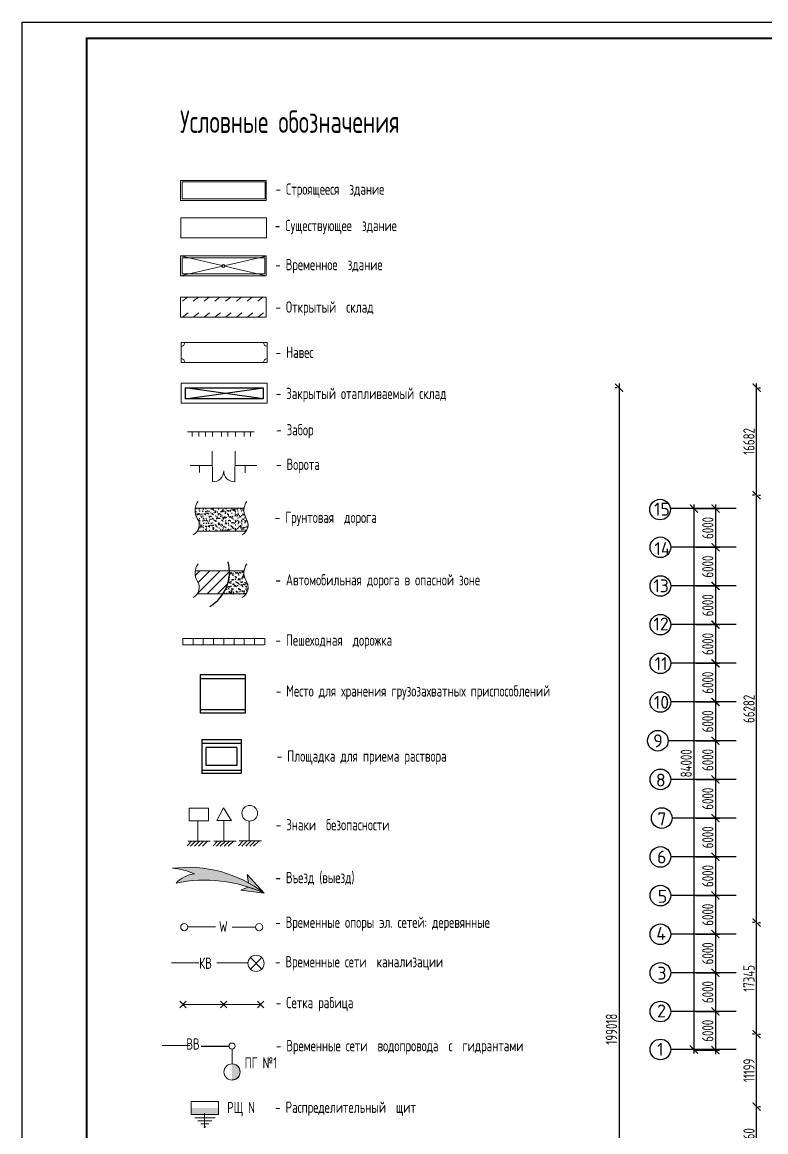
# Paper-space layout 'СГП' of a CAD drawing. Header units: millimetres. Extents: x 1 to 2190, y 0 to 1001.
# Drawn here: x 0.9 to 231.6, y 249.8 to 594.1 of the extents above; entities that cross this region are included whole.
import ezdxf

# ---------------------------------------------------------------- set-up
doc = ezdxf.new("R2010")
doc.units = ezdxf.units.MM
doc.header["$LTSCALE"] = 0.5
for name, color, linetype, lineweight in [('ЛИНИИ_01', 7, 'Continuous', 9), ('ТОЛСТЫЕ', 1, 'Continuous', 50), ('ТОНКИЕе', 7, 'Continuous', 25), ('чертеж', 250, 'Continuous', 5)]:
    doc.layers.add(name, color=color, linetype=linetype, lineweight=lineweight)
for name, color, linetype in [('ЛИНИИ_045', 254, 'Continuous'), ('размеры', 7, 'Continuous'), ('РАЗМЕТКА', 7, 'Continuous'), ('текст', 7, 'Continuous'), ('тонкие', 7, 'Continuous')]:
    doc.layers.add(name, color=color, linetype=linetype)
doc.styles.add('Наклонный', font='isocpeur.ttf', dxfattribs={"width": 0.7, "height": 3.5})
doc.styles.add('Наклонный 5', font='isocpeur.ttf', dxfattribs={"height": 7})
doc.dimstyles.new('СТРОИТЕЛЬНЫЙ', dxfattribs={"dimtxt": 3.5, "dimasz": 2.5, "dimexe": 1.25, "dimexo": 0.625, "dimtad": 1, "dimdec": 0, "dimlfac": 500, "dimdsep": 46, "dimtxsty": 'Наклонный', "dimblk1": 'ARCHTICK', "dimblk2": 'ARCHTICK', "dimsah": 1, "dimcen": 0, "dimdle": 1.25, "dimadec": 0, "dimazin": 0, "dimtfac": 0.75, "dimtdec": 0, "dimtmove": 0, "dimatfit": 3, "dimldrblk": 'ARCHTICK', "dimfxl": 1, "dimtolj": 1, "dimtzin": 0, "dimarcsym": 0})

# ---------------------------------------------------------------- blocks, each defined once
blk = doc.blocks.new('_ArchTick')
at = {"color": 0, "linetype": 'ByBlock', "const_width": 0.15}
blk.add_lwpolyline([(-0.5, -0.5), (0.5, 0.5)], dxfattribs=at)
blk = doc.blocks.new('*D876')
at = {"layer": 'Defpoints', "color": 0, "transparency": 16777216}
for p in [(228.73, 257.67), (228.73, 257.67), (228.73, 236.15)]:
    blk.add_point(p, dxfattribs=at)
at = {"layer": 'размеры', "color": 0, "lineweight": -2, "transparency": 16777216}
for p, q in [((228.73, 234.9), (228.73, 258.92)), ((229.36, 257.67), (229.98, 257.67)), ((229.36, 236.15), (229.98, 236.15))]:
    blk.add_line(p, q, dxfattribs=at)
at = {"layer": 'размеры', "color": 0, "lineweight": -2, "transparency": 16777216, "xscale": 2.5, "yscale": 2.5, "zscale": 2.5}
for p, rotation in [((228.73, 257.67), 90), ((228.73, 236.15), 270)]:
    blk.add_blockref('_ArchTick', p, dxfattribs=dict(at, rotation=rotation))
at = {"layer": 'размеры', "color": 0, "transparency": 16777216, "insert": (226.36, 246.91), "char_height": 3.5, "attachment_point": 5, "rotation": 90, "style": 'Наклонный'}
blk.add_mtext('\\A1;10760', dxfattribs=at)
blk = doc.blocks.new('*D877')
at = {"layer": 'Defpoints', "color": 0, "transparency": 16777216}
for p in [(228.73, 280.07), (228.73, 280.07), (228.73, 257.67)]:
    blk.add_point(p, dxfattribs=at)
at = {"layer": 'размеры', "color": 0, "lineweight": -2, "transparency": 16777216}
for p, q in [((228.11, 280.07), (227.48, 280.07)), ((228.73, 256.42), (228.73, 281.32)), ((229.36, 257.67), (229.98, 257.67))]:
    blk.add_line(p, q, dxfattribs=at)
at = {"layer": 'размеры', "color": 0, "lineweight": -2, "transparency": 16777216, "xscale": 2.5, "yscale": 2.5, "zscale": 2.5}
for p, rotation in [((228.73, 280.07), 90), ((228.73, 257.67), 270)]:
    blk.add_blockref('_ArchTick', p, dxfattribs=dict(at, rotation=rotation))
at = {"layer": 'размеры', "color": 0, "transparency": 16777216, "insert": (226.36, 268.87), "char_height": 3.5, "attachment_point": 5, "rotation": 90, "style": 'Наклонный'}
blk.add_mtext('\\A1;11199', dxfattribs=at)
blk = doc.blocks.new('*D878')
at = {"layer": 'Defpoints', "color": 0, "transparency": 16777216}
for p in [(228.73, 314.76), (228.73, 314.76), (228.73, 280.07)]:
    blk.add_point(p, dxfattribs=at)
at = {"layer": 'размеры', "color": 0, "lineweight": -2, "transparency": 16777216}
for p, q in [((228.11, 314.76), (227.48, 314.76)), ((228.73, 278.82), (228.73, 316.01)), ((229.36, 280.07), (229.98, 280.07))]:
    blk.add_line(p, q, dxfattribs=at)
at = {"layer": 'размеры', "color": 0, "lineweight": -2, "transparency": 16777216, "xscale": 2.5, "yscale": 2.5, "zscale": 2.5}
for p, rotation in [((228.73, 314.76), 90), ((228.73, 280.07), 270)]:
    blk.add_blockref('_ArchTick', p, dxfattribs=dict(at, rotation=rotation))
at = {"layer": 'размеры', "color": 0, "transparency": 16777216, "insert": (226.36, 297.42), "char_height": 3.5, "attachment_point": 5, "rotation": 90, "style": 'Наклонный'}
blk.add_mtext('\\A1;17345', dxfattribs=at)
blk = doc.blocks.new('*D879')
at = {"layer": 'Defpoints', "color": 0, "transparency": 16777216}
for p in [(228.73, 447.33), (228.73, 447.33), (228.73, 314.76)]:
    blk.add_point(p, dxfattribs=at)
at = {"layer": 'размеры', "color": 0, "lineweight": -2, "transparency": 16777216}
for p, q in [((228.73, 313.51), (228.73, 448.58)), ((228.11, 447.33), (227.48, 447.33)), ((229.36, 314.76), (229.98, 314.76))]:
    blk.add_line(p, q, dxfattribs=at)
at = {"layer": 'размеры', "color": 0, "lineweight": -2, "transparency": 16777216, "xscale": 2.5, "yscale": 2.5, "zscale": 2.5}
for p, rotation in [((228.73, 447.33), 90), ((228.73, 314.76), 270)]:
    blk.add_blockref('_ArchTick', p, dxfattribs=dict(at, rotation=rotation))
at = {"layer": 'размеры', "color": 0, "transparency": 16777216, "insert": (226.36, 381.04), "char_height": 3.5, "attachment_point": 5, "rotation": 90, "style": 'Наклонный'}
blk.add_mtext('\\A1;66282', dxfattribs=at)
blk = doc.blocks.new('*D880')
at = {"layer": 'Defpoints', "color": 0, "transparency": 16777216}
for p in [(228.73, 480.69), (228.73, 480.69), (228.73, 447.33)]:
    blk.add_point(p, dxfattribs=at)
at = {"layer": 'размеры', "color": 0, "lineweight": -2, "transparency": 16777216}
for p, q in [((228.73, 446.08), (228.73, 481.94)), ((229.36, 480.69), (229.98, 480.69)), ((229.36, 447.33), (229.98, 447.33))]:
    blk.add_line(p, q, dxfattribs=at)
at = {"layer": 'размеры', "color": 0, "lineweight": -2, "transparency": 16777216, "xscale": 2.5, "yscale": 2.5, "zscale": 2.5}
for p, rotation in [((228.73, 480.69), 90), ((228.73, 447.33), 270)]:
    blk.add_blockref('_ArchTick', p, dxfattribs=dict(at, rotation=rotation))
at = {"layer": 'размеры', "color": 0, "transparency": 16777216, "insert": (226.36, 464.01), "char_height": 3.5, "attachment_point": 5, "rotation": 90, "style": 'Наклонный'}
blk.add_mtext('\\A1;16682', dxfattribs=at)
blk = doc.blocks.new('*D919')
at = {"layer": 'Defpoints', "color": 0, "transparency": 16777216}
for p in [(186.08, 480.69), (186.08, 82.65), (186.08, 82.65)]:
    blk.add_point(p, dxfattribs=at)
at = {"layer": 'размеры', "color": 0, "lineweight": -2, "transparency": 16777216}
for p, q in [((185.45, 480.69), (184.83, 480.69)), ((186.08, 481.94), (186.08, 81.4)), ((185.45, 82.65), (184.83, 82.65))]:
    blk.add_line(p, q, dxfattribs=at)
at = {"layer": 'размеры', "color": 0, "lineweight": -2, "transparency": 16777216, "xscale": 2.5, "yscale": 2.5, "zscale": 2.5}
for p, rotation in [((186.08, 480.69), 90), ((186.08, 82.65), 270)]:
    blk.add_blockref('_ArchTick', p, dxfattribs=dict(at, rotation=rotation))
at = {"layer": 'размеры', "color": 0, "transparency": 16777216, "insert": (183.7, 281.67), "char_height": 3.5, "attachment_point": 5, "rotation": 90, "style": 'Наклонный'}
blk.add_mtext('\\A1;199018', dxfattribs=at)
blk = doc.blocks.new('*D1005')
at = {"layer": 'Defpoints', "color": 0, "transparency": 16777216}
for p in [(209.25, 443.17), (209.25, 431.17), (215.97, 431.17)]:
    blk.add_point(p, dxfattribs=at)
at = {"layer": 'ТОНКИЕе', "color": 0, "lineweight": -2, "transparency": 16777216}
for p, q in [((215.97, 444.42), (215.97, 429.92)), ((209.88, 443.17), (217.22, 443.17)), ((209.88, 431.17), (217.22, 431.17))]:
    blk.add_line(p, q, dxfattribs=at)
at = {"layer": 'ТОНКИЕе', "color": 0, "lineweight": -2, "transparency": 16777216, "xscale": 2.5, "yscale": 2.5, "zscale": 2.5}
for p, rotation in [((215.97, 443.17), 90), ((215.97, 431.17), 270)]:
    blk.add_blockref('_ArchTick', p, dxfattribs=dict(at, rotation=rotation))
at = {"layer": 'ТОНКИЕе', "color": 0, "transparency": 16777216, "insert": (213.6, 437.17), "char_height": 3.5, "attachment_point": 5, "rotation": 90, "style": 'Наклонный'}
blk.add_mtext('\\A1;6000', dxfattribs=at)
blk = doc.blocks.new('*D1019')
at = {"layer": 'Defpoints', "color": 0, "transparency": 16777216}
for p in [(215.97, 443.17), (209.25, 275.36), (216.81, 275.36)]:
    blk.add_point(p, dxfattribs=at)
at = {"layer": 'ТОНКИЕе', "color": 0, "lineweight": -2, "transparency": 16777216}
for p, q in [((209.25, 444.42), (209.25, 274.11)), ((215.35, 443.17), (208, 443.17)), ((216.18, 275.36), (208, 275.36))]:
    blk.add_line(p, q, dxfattribs=at)
at = {"layer": 'ТОНКИЕе', "color": 0, "lineweight": -2, "transparency": 16777216, "xscale": 2.5, "yscale": 2.5, "zscale": 2.5}
for p, rotation in [((209.25, 443.17), 90), ((209.25, 275.36), 270)]:
    blk.add_blockref('_ArchTick', p, dxfattribs=dict(at, rotation=rotation))
at = {"layer": 'ТОНКИЕе', "color": 0, "transparency": 16777216, "insert": (206.88, 364.14), "char_height": 3.5, "attachment_point": 5, "rotation": 90, "style": 'Наклонный'}
blk.add_mtext('\\A1;84000', dxfattribs=at)
blk = doc.blocks.new('*D1024')
at = {"layer": 'Defpoints', "color": 0, "transparency": 16777216}
for p in [(209.25, 431.17), (209.25, 419.17), (215.97, 419.17)]:
    blk.add_point(p, dxfattribs=at)
at = {"layer": 'ТОНКИЕе', "color": 0, "lineweight": -2, "transparency": 16777216}
for p, q in [((209.88, 431.17), (217.22, 431.17)), ((215.97, 432.42), (215.97, 417.92)), ((209.88, 419.17), (217.22, 419.17))]:
    blk.add_line(p, q, dxfattribs=at)
at = {"layer": 'ТОНКИЕе', "color": 0, "lineweight": -2, "transparency": 16777216, "xscale": 2.5, "yscale": 2.5, "zscale": 2.5}
for p, rotation in [((215.97, 431.17), 90), ((215.97, 419.17), 270)]:
    blk.add_blockref('_ArchTick', p, dxfattribs=dict(at, rotation=rotation))
at = {"layer": 'ТОНКИЕе', "color": 0, "transparency": 16777216, "insert": (213.6, 425.17), "char_height": 3.5, "attachment_point": 5, "rotation": 90, "style": 'Наклонный'}
blk.add_mtext('\\A1;6000', dxfattribs=at)
blk = doc.blocks.new('*D1025')
at = {"layer": 'Defpoints', "color": 0, "transparency": 16777216}
for p in [(209.25, 419.17), (209.25, 407.17), (215.97, 407.17)]:
    blk.add_point(p, dxfattribs=at)
at = {"layer": 'ТОНКИЕе', "color": 0, "lineweight": -2, "transparency": 16777216}
for p, q in [((215.97, 420.42), (215.97, 405.92)), ((209.88, 419.17), (217.22, 419.17)), ((209.88, 407.17), (217.22, 407.17))]:
    blk.add_line(p, q, dxfattribs=at)
at = {"layer": 'ТОНКИЕе', "color": 0, "lineweight": -2, "transparency": 16777216, "xscale": 2.5, "yscale": 2.5, "zscale": 2.5}
for p, rotation in [((215.97, 419.17), 90), ((215.97, 407.17), 270)]:
    blk.add_blockref('_ArchTick', p, dxfattribs=dict(at, rotation=rotation))
at = {"layer": 'ТОНКИЕе', "color": 0, "transparency": 16777216, "insert": (213.6, 413.17), "char_height": 3.5, "attachment_point": 5, "rotation": 90, "style": 'Наклонный'}
blk.add_mtext('\\A1;6000', dxfattribs=at)
blk = doc.blocks.new('*D1026')
at = {"layer": 'Defpoints', "color": 0, "transparency": 16777216}
for p in [(209.25, 407.17), (209.25, 395.17), (215.97, 395.17)]:
    blk.add_point(p, dxfattribs=at)
at = {"layer": 'ТОНКИЕе', "color": 0, "lineweight": -2, "transparency": 16777216}
for p, q in [((209.88, 407.17), (217.22, 407.17)), ((215.97, 408.42), (215.97, 393.92)), ((209.88, 395.17), (217.22, 395.17))]:
    blk.add_line(p, q, dxfattribs=at)
at = {"layer": 'ТОНКИЕе', "color": 0, "lineweight": -2, "transparency": 16777216, "xscale": 2.5, "yscale": 2.5, "zscale": 2.5}
for p, rotation in [((215.97, 407.17), 90), ((215.97, 395.17), 270)]:
    blk.add_blockref('_ArchTick', p, dxfattribs=dict(at, rotation=rotation))
at = {"layer": 'ТОНКИЕе', "color": 0, "transparency": 16777216, "insert": (213.6, 401.17), "char_height": 3.5, "attachment_point": 5, "rotation": 90, "style": 'Наклонный'}
blk.add_mtext('\\A1;6000', dxfattribs=at)
blk = doc.blocks.new('*D1027')
at = {"layer": 'Defpoints', "color": 0, "transparency": 16777216}
for p in [(209.25, 395.17), (209.25, 383.17), (215.97, 383.17)]:
    blk.add_point(p, dxfattribs=at)
at = {"layer": 'ТОНКИЕе', "color": 0, "lineweight": -2, "transparency": 16777216}
for p, q in [((215.97, 396.42), (215.97, 381.92)), ((209.88, 395.17), (217.22, 395.17)), ((209.88, 383.17), (217.22, 383.17))]:
    blk.add_line(p, q, dxfattribs=at)
at = {"layer": 'ТОНКИЕе', "color": 0, "lineweight": -2, "transparency": 16777216, "xscale": 2.5, "yscale": 2.5, "zscale": 2.5}
for p, rotation in [((215.97, 395.17), 90), ((215.97, 383.17), 270)]:
    blk.add_blockref('_ArchTick', p, dxfattribs=dict(at, rotation=rotation))
at = {"layer": 'ТОНКИЕе', "color": 0, "transparency": 16777216, "insert": (213.6, 389.17), "char_height": 3.5, "attachment_point": 5, "rotation": 90, "style": 'Наклонный'}
blk.add_mtext('\\A1;6000', dxfattribs=at)
blk = doc.blocks.new('*D1028')
at = {"layer": 'Defpoints', "color": 0, "transparency": 16777216}
for p in [(209.25, 383.17), (209.25, 371.17), (215.97, 371.17)]:
    blk.add_point(p, dxfattribs=at)
at = {"layer": 'ТОНКИЕе', "color": 0, "lineweight": -2, "transparency": 16777216}
for p, q in [((209.88, 383.17), (217.22, 383.17)), ((215.97, 384.42), (215.97, 369.92)), ((209.88, 371.17), (217.22, 371.17))]:
    blk.add_line(p, q, dxfattribs=at)
at = {"layer": 'ТОНКИЕе', "color": 0, "lineweight": -2, "transparency": 16777216, "xscale": 2.5, "yscale": 2.5, "zscale": 2.5}
for p, rotation in [((215.97, 383.17), 90), ((215.97, 371.17), 270)]:
    blk.add_blockref('_ArchTick', p, dxfattribs=dict(at, rotation=rotation))
at = {"layer": 'ТОНКИЕе', "color": 0, "transparency": 16777216, "insert": (213.6, 377.17), "char_height": 3.5, "attachment_point": 5, "rotation": 90, "style": 'Наклонный'}
blk.add_mtext('\\A1;6000', dxfattribs=at)
blk = doc.blocks.new('*D1029')
at = {"layer": 'Defpoints', "color": 0, "transparency": 16777216}
for p in [(209.25, 371.17), (209.25, 359.17), (215.97, 359.17)]:
    blk.add_point(p, dxfattribs=at)
at = {"layer": 'ТОНКИЕе', "color": 0, "lineweight": -2, "transparency": 16777216}
for p, q in [((215.97, 372.42), (215.97, 357.92)), ((209.88, 371.17), (217.22, 371.17)), ((209.88, 359.17), (217.22, 359.17))]:
    blk.add_line(p, q, dxfattribs=at)
at = {"layer": 'ТОНКИЕе', "color": 0, "lineweight": -2, "transparency": 16777216, "xscale": 2.5, "yscale": 2.5, "zscale": 2.5}
for p, rotation in [((215.97, 371.17), 90), ((215.97, 359.17), 270)]:
    blk.add_blockref('_ArchTick', p, dxfattribs=dict(at, rotation=rotation))
at = {"layer": 'ТОНКИЕе', "color": 0, "transparency": 16777216, "insert": (213.6, 365.17), "char_height": 3.5, "attachment_point": 5, "rotation": 90, "style": 'Наклонный'}
blk.add_mtext('\\A1;6000', dxfattribs=at)
blk = doc.blocks.new('*D1030')
at = {"layer": 'Defpoints', "color": 0, "transparency": 16777216}
for p in [(209.25, 359.17), (209.25, 347.17), (215.97, 347.17)]:
    blk.add_point(p, dxfattribs=at)
at = {"layer": 'ТОНКИЕе', "color": 0, "lineweight": -2, "transparency": 16777216}
for p, q in [((209.88, 359.17), (217.22, 359.17)), ((215.97, 360.42), (215.97, 345.92)), ((209.88, 347.17), (217.22, 347.17))]:
    blk.add_line(p, q, dxfattribs=at)
at = {"layer": 'ТОНКИЕе', "color": 0, "lineweight": -2, "transparency": 16777216, "xscale": 2.5, "yscale": 2.5, "zscale": 2.5}
for p, rotation in [((215.97, 359.17), 90), ((215.97, 347.17), 270)]:
    blk.add_blockref('_ArchTick', p, dxfattribs=dict(at, rotation=rotation))
at = {"layer": 'ТОНКИЕе', "color": 0, "transparency": 16777216, "insert": (213.6, 353.17), "char_height": 3.5, "attachment_point": 5, "rotation": 90, "style": 'Наклонный'}
blk.add_mtext('\\A1;6000', dxfattribs=at)
blk = doc.blocks.new('*D1031')
at = {"layer": 'Defpoints', "color": 0, "transparency": 16777216}
for p in [(209.25, 347.17), (209.25, 335.17), (215.97, 335.17)]:
    blk.add_point(p, dxfattribs=at)
at = {"layer": 'ТОНКИЕе', "color": 0, "lineweight": -2, "transparency": 16777216}
for p, q in [((215.97, 348.42), (215.97, 333.92)), ((209.88, 347.17), (217.22, 347.17)), ((209.88, 335.17), (217.22, 335.17))]:
    blk.add_line(p, q, dxfattribs=at)
at = {"layer": 'ТОНКИЕе', "color": 0, "lineweight": -2, "transparency": 16777216, "xscale": 2.5, "yscale": 2.5, "zscale": 2.5}
for p, rotation in [((215.97, 347.17), 90), ((215.97, 335.17), 270)]:
    blk.add_blockref('_ArchTick', p, dxfattribs=dict(at, rotation=rotation))
at = {"layer": 'ТОНКИЕе', "color": 0, "transparency": 16777216, "insert": (213.6, 341.17), "char_height": 3.5, "attachment_point": 5, "rotation": 90, "style": 'Наклонный'}
blk.add_mtext('\\A1;6000', dxfattribs=at)
blk = doc.blocks.new('*D1032')
at = {"layer": 'Defpoints', "color": 0, "transparency": 16777216}
for p in [(209.25, 335.17), (209.25, 323.17), (215.97, 323.17)]:
    blk.add_point(p, dxfattribs=at)
at = {"layer": 'ТОНКИЕе', "color": 0, "lineweight": -2, "transparency": 16777216}
for p, q in [((209.88, 335.17), (217.22, 335.17)), ((215.97, 336.42), (215.97, 321.92)), ((209.88, 323.17), (217.22, 323.17))]:
    blk.add_line(p, q, dxfattribs=at)
at = {"layer": 'ТОНКИЕе', "color": 0, "lineweight": -2, "transparency": 16777216, "xscale": 2.5, "yscale": 2.5, "zscale": 2.5}
for p, rotation in [((215.97, 335.17), 90), ((215.97, 323.17), 270)]:
    blk.add_blockref('_ArchTick', p, dxfattribs=dict(at, rotation=rotation))
at = {"layer": 'ТОНКИЕе', "color": 0, "transparency": 16777216, "insert": (213.6, 329.17), "char_height": 3.5, "attachment_point": 5, "rotation": 90, "style": 'Наклонный'}
blk.add_mtext('\\A1;6000', dxfattribs=at)
blk = doc.blocks.new('*D1033')
at = {"layer": 'Defpoints', "color": 0, "transparency": 16777216}
for p in [(209.25, 323.17), (209.25, 311.17), (215.97, 311.17)]:
    blk.add_point(p, dxfattribs=at)
at = {"layer": 'ТОНКИЕе', "color": 0, "lineweight": -2, "transparency": 16777216}
for p, q in [((215.97, 324.42), (215.97, 309.92)), ((209.88, 323.17), (217.22, 323.17)), ((209.88, 311.17), (217.22, 311.17))]:
    blk.add_line(p, q, dxfattribs=at)
at = {"layer": 'ТОНКИЕе', "color": 0, "lineweight": -2, "transparency": 16777216, "xscale": 2.5, "yscale": 2.5, "zscale": 2.5}
for p, rotation in [((215.97, 323.17), 90), ((215.97, 311.17), 270)]:
    blk.add_blockref('_ArchTick', p, dxfattribs=dict(at, rotation=rotation))
at = {"layer": 'ТОНКИЕе', "color": 0, "transparency": 16777216, "insert": (213.6, 317.17), "char_height": 3.5, "attachment_point": 5, "rotation": 90, "style": 'Наклонный'}
blk.add_mtext('\\A1;6000', dxfattribs=at)
blk = doc.blocks.new('*D1034')
at = {"layer": 'Defpoints', "color": 0, "transparency": 16777216}
for p in [(209.25, 311.17), (209.25, 299.17), (215.97, 299.17)]:
    blk.add_point(p, dxfattribs=at)
at = {"layer": 'ТОНКИЕе', "color": 0, "lineweight": -2, "transparency": 16777216}
for p, q in [((209.88, 311.17), (217.22, 311.17)), ((215.97, 312.42), (215.97, 297.92)), ((209.88, 299.17), (217.22, 299.17))]:
    blk.add_line(p, q, dxfattribs=at)
at = {"layer": 'ТОНКИЕе', "color": 0, "lineweight": -2, "transparency": 16777216, "xscale": 2.5, "yscale": 2.5, "zscale": 2.5}
for p, rotation in [((215.97, 311.17), 90), ((215.97, 299.17), 270)]:
    blk.add_blockref('_ArchTick', p, dxfattribs=dict(at, rotation=rotation))
at = {"layer": 'ТОНКИЕе', "color": 0, "transparency": 16777216, "insert": (213.6, 305.17), "char_height": 3.5, "attachment_point": 5, "rotation": 90, "style": 'Наклонный'}
blk.add_mtext('\\A1;6000', dxfattribs=at)
blk = doc.blocks.new('*D1035')
at = {"layer": 'Defpoints', "color": 0, "transparency": 16777216}
for p in [(209.25, 299.17), (209.25, 287.17), (215.97, 287.17)]:
    blk.add_point(p, dxfattribs=at)
at = {"layer": 'ТОНКИЕе', "color": 0, "lineweight": -2, "transparency": 16777216}
for p, q in [((215.97, 300.42), (215.97, 285.92)), ((209.88, 299.17), (217.22, 299.17)), ((209.88, 287.17), (217.22, 287.17))]:
    blk.add_line(p, q, dxfattribs=at)
at = {"layer": 'ТОНКИЕе', "color": 0, "lineweight": -2, "transparency": 16777216, "xscale": 2.5, "yscale": 2.5, "zscale": 2.5}
for p, rotation in [((215.97, 299.17), 90), ((215.97, 287.17), 270)]:
    blk.add_blockref('_ArchTick', p, dxfattribs=dict(at, rotation=rotation))
at = {"layer": 'ТОНКИЕе', "color": 0, "transparency": 16777216, "insert": (213.6, 293.17), "char_height": 3.5, "attachment_point": 5, "rotation": 90, "style": 'Наклонный'}
blk.add_mtext('\\A1;6000', dxfattribs=at)
blk = doc.blocks.new('*D1036')
at = {"layer": 'Defpoints', "color": 0, "transparency": 16777216}
for p in [(209.25, 287.17), (209.25, 275.17), (215.97, 275.17)]:
    blk.add_point(p, dxfattribs=at)
at = {"layer": 'ТОНКИЕе', "color": 0, "lineweight": -2, "transparency": 16777216}
for p, q in [((209.88, 287.17), (217.22, 287.17)), ((215.97, 288.42), (215.97, 273.92)), ((209.88, 275.17), (217.22, 275.17))]:
    blk.add_line(p, q, dxfattribs=at)
at = {"layer": 'ТОНКИЕе', "color": 0, "lineweight": -2, "transparency": 16777216, "xscale": 2.5, "yscale": 2.5, "zscale": 2.5}
for p, rotation in [((215.97, 287.17), 90), ((215.97, 275.17), 270)]:
    blk.add_blockref('_ArchTick', p, dxfattribs=dict(at, rotation=rotation))
at = {"layer": 'ТОНКИЕе', "color": 0, "transparency": 16777216, "insert": (213.6, 281.17), "char_height": 3.5, "attachment_point": 5, "rotation": 90, "style": 'Наклонный'}
blk.add_mtext('\\A1;6000', dxfattribs=at)

psp = doc.layouts.new('СГП')

# ---------------------------------------------------------------- hatches: boundary and pattern name
at = {"layer": 'ЛИНИИ_01'}
h = psp.add_hatch(color=0, dxfattribs=at)
edge = h.paths.add_edge_path()
edge.add_line((66.0078, 270.8672), (66.0078, 265.9515))
edge.add_arc((66.05, 268.4093), 2.4582, 269.017345, 450.982655)
psp.add_hatch(color=0, dxfattribs=at).paths.add_polyline_path([(61.7889, 255.1722), (61.7889, 257.1763), (53.3717, 257.1763), (53.3717, 255.1722)])
at = {"layer": 'размеры', "lineweight": 20}
for points in [[(47.5004, 331.57, -0.08970036), (54.4034, 329.8452, -0.00002138), (54.4042, 329.8454, 0.00002138), (54.4034, 329.8452, -0.00000494), (54.4037, 329.8451, 0.00000494), (54.4034, 329.8452, 0.16751003), (48.632, 326.9808, -0.16199528), (75.962, 323.8241), (75.9618, 323.8243, 0.19901055)], [(70.693, 329.6804), (71.1432, 327.006, -0.03752727), (75.9618, 323.8243)], [(72.7596, 325.1643, 0.01476385), (71.023, 325.7233), (68.6994, 324.7706), (75.961, 323.8246, 0.01991966)]]:
    psp.add_hatch(color=0, dxfattribs=at).paths.add_polyline_path(points)
at = {"layer": 'тонкие', "transparency": 33554687}
h = psp.add_hatch(dxfattribs=at)
h.set_pattern_fill('AR-SAND', scale=0.03)
h.set_pattern_definition([(37.5, (-0.0765, 11.8237), (-0.048001, 1.4682397), [0, -1.15824, 0, -1.2954, 0, -1.23825]), (7.5, (-0.0765, 11.8237), (1.34857, 2.150475), [0, -0.62484, 0, -1.04394, 0, -0.40005]), (327.5, (-1.0138, 11.8237), (2.372977, 0.0043116), [0, -0.381, 0, -1.3716, 0, -1.7907]), (317.5, (-1.0138, 11.8237), (2.290669, 0.668788), [0, -0.1905, 0, -0.89916, 0, -1.0287])])
h.paths.add_polyline_path([(54.5886, 443.2874, 0.17416404), (55.2317, 440.1492, -0.2971316), (55.2509, 436.1937), (70.3738, 436.1651, 0.29969714), (70.3732, 440.1492, -0.17438972), (69.7307, 443.2915)])
h = psp.add_hatch(dxfattribs=at)
h.set_pattern_fill('ANSI31', scale=0.7)
h.set_pattern_definition([(45, (-0.0765, 0.0526), (-1.571545, 1.571545), [])])
h.paths.add_polyline_path([(54.5886, 423.8521, 0.17416404), (55.2317, 420.7138, -0.2971316), (55.2509, 416.7584), (63.194, 416.7434, 0.15087038), (65.1941, 423.855)])
h = psp.add_hatch(dxfattribs=at)
h.set_pattern_fill('AR-SAND', scale=0.03)
h.set_pattern_definition([(37.5, (-0.0765, 0.0526), (-0.048001, 1.4682397), [0, -1.15824, 0, -1.2954, 0, -1.23825]), (7.5, (-0.0765, 0.0526), (1.34857, 2.150475), [0, -0.62484, 0, -1.04394, 0, -0.40005]), (327.5, (-1.0138, 0.0526), (2.372977, 0.0043116), [0, -0.381, 0, -1.3716, 0, -1.7907]), (317.5, (-1.0138, 0.0526), (2.290669, 0.668788), [0, -0.1905, 0, -0.89916, 0, -1.0287])])
h.paths.add_polyline_path([(63.194, 416.7434), (70.3738, 416.7298, 0.29969714), (70.3732, 420.7138, -0.17438972), (69.7307, 423.8562), (65.1941, 423.855, -0.15087038)])

# ---------------------------------------------------------------- linework, layer by layer
at = {"color": 0, "lineweight": 20}
for p, q in [((49.7927, 288.3136), (51.7927, 290.3136)), ((49.7927, 290.3136), (51.7927, 288.3136)), ((62.3927, 288.3136), (64.3927, 290.3136)), ((62.3927, 290.3136), (64.3927, 288.3136)), ((73.8856, 288.3136), (75.8856, 290.3136)), ((73.8856, 290.3136), (75.8856, 288.3136))]:
    psp.add_line(p, q, dxfattribs=at)
at = {"color": 0, "linetype": 'ByBlock', "lineweight": 20}
psp.add_line((74.8856, 289.3136), (50.7927, 289.3136), dxfattribs=at)
at = {"layer": 'ЛИНИИ_01', "color": 0, "lineweight": 20}
for p, q in [((50.0163, 521.59), (76.6163, 521.59)), ((50.0275, 515.3611), (50.0275, 521.5611)), ((76.6275, 521.5611), (76.6275, 515.3611)), ((76.6275, 521.5611), (76.6275, 515.3611)), ((76.6275, 515.3611), (50.0275, 515.3611)), ((50.2665, 488.4905), (50.2665, 494.6905)), ((50.2665, 494.6905), (76.8665, 494.6905)), ((76.8665, 494.6905), (76.8665, 488.4905)), ((76.8665, 494.6905), (76.8665, 488.4905)), ((76.8665, 488.4905), (50.2665, 488.4905)), ((50.2665, 475.8654), (50.2665, 482.0654)), ((50.2665, 482.0654), (76.8665, 482.0654)), ((76.8665, 482.0654), (76.8665, 475.8654)), ((76.8665, 482.0654), (76.8665, 475.8654)), ((76.8665, 475.8654), (50.2665, 475.8654)), ((59.9255, 451.4917), (59.8277, 461.0351)), ((66.9092, 451.4917), (66.9394, 461.0351)), ((54.5886, 443.2874), (69.7307, 443.2915)), ((55.2509, 436.1937), (70.3738, 436.1651)), ((54.5886, 423.8521), (69.7307, 423.8562)), ((55.2509, 416.7584), (70.3738, 416.7298)), ((63.3563, 402.8629), (50.7384, 402.8629)), ((50.7384, 400.8629), (50.7384, 402.8629)), ((53.9134, 400.8629), (53.9134, 402.8629)), ((57.0884, 400.8629), (57.0884, 402.8629)), ((60.2634, 400.8629), (60.2634, 402.8629)), ((76.0563, 402.8629), (63.4384, 402.8629)), ((63.4384, 400.8629), (63.4384, 402.8629)), ((63.4384, 400.8545), (63.4384, 402.8629)), ((66.6134, 400.8629), (66.6134, 402.8629)), ((69.7884, 400.8629), (69.7884, 402.8629)), ((72.9634, 400.8629), (72.9634, 402.8629)), ((76.1384, 400.8545), (76.1384, 402.8629)), ((63.3088, 400.8629), (50.7384, 400.8629)), ((76.0088, 400.8629), (63.4384, 400.8629)), ((71.1787, 400.789), (71.1787, 400.789))]:
    psp.add_line(p, q, dxfattribs=at)
at = {"layer": 'ЛИНИИ_01', "color": 241, "lineweight": 20}
for p, q in [((50.0275, 508.7897), (76.6275, 508.7897)), ((50.0275, 502.5897), (50.0275, 508.7897)), ((50.639, 507.5426), (52.2278, 508.7897)), ((53.9785, 507.5426), (55.5673, 508.7897)), ((53.9785, 507.5426), (55.5673, 508.7897)), ((57.318, 507.5426), (58.9068, 508.7897)), ((57.318, 507.5426), (58.9068, 508.7897)), ((60.6575, 507.5426), (62.2463, 508.7897)), ((60.6575, 507.5426), (62.2463, 508.7897)), ((60.6575, 507.5426), (62.2463, 508.7897)), ((63.997, 507.5426), (65.5858, 508.7897)), ((63.997, 507.5426), (65.5858, 508.7897)), ((63.997, 507.5426), (65.5858, 508.7897)), ((67.3365, 507.5426), (68.9253, 508.7897)), ((67.3365, 507.5426), (68.9253, 508.7897)), ((70.676, 507.5426), (72.2648, 508.7897)), ((70.676, 507.5426), (72.2648, 508.7897)), ((74.0154, 507.5426), (75.6043, 508.7897)), ((76.6275, 508.7897), (76.6275, 502.5897)), ((76.6275, 508.7897), (76.6275, 502.5897)), ((50.639, 502.6005), (52.3706, 503.9596)), ((53.9785, 502.6005), (55.7101, 503.9596)), ((53.9785, 502.6005), (55.7101, 503.9596)), ((57.318, 502.6005), (59.0496, 503.9596)), ((57.318, 502.6005), (59.0496, 503.9596)), ((60.6575, 502.6005), (62.3891, 503.9596)), ((60.6575, 502.6005), (62.3891, 503.9596)), ((60.6575, 502.6005), (62.3891, 503.9596)), ((63.997, 502.6005), (65.7286, 503.9596)), ((63.997, 502.6005), (65.7286, 503.9596)), ((63.997, 502.6005), (65.7286, 503.9596)), ((67.3365, 502.6005), (69.068, 503.9596)), ((67.3365, 502.6005), (69.068, 503.9596)), ((70.676, 502.6005), (72.4075, 503.9596)), ((70.676, 502.6005), (72.4075, 503.9596)), ((74.0154, 502.6005), (75.747, 503.9596)), ((76.6275, 502.5897), (50.0275, 502.5897))]:
    psp.add_line(p, q, dxfattribs=at)
at = {"layer": 'ЛИНИИ_01', "color": 0, "linetype": 'Continuous', "lineweight": 20}
psp.add_line((61.3129, 451.8052), (61.3129, 451.8052), dxfattribs=at)
at = {"layer": 'ЛИНИИ_01', "color": 2, "lineweight": 20, "true_color": 0xffff00}
for p, q in [((52.405, 313.3864), (60.8866, 313.3864)), ((65.9994, 313.3215), (73.3164, 313.3215))]:
    psp.add_line(p, q, dxfattribs=at)
at = {"layer": 'ЛИНИИ_01', "color": 20, "lineweight": 20, "true_color": 0xfa4205}
for p, q in [((71.6788, 303.8538), (75.2143, 300.3182)), ((71.6788, 300.3182), (75.2143, 303.8538))]:
    psp.add_line(p, q, dxfattribs=at)
at = {"layer": 'ЛИНИИ_01', "color": 4, "linetype": 'Continuous'}
psp.add_line((66.0078, 275.4941), (66.0078, 270.8672), dxfattribs=at)
at = {"layer": 'ЛИНИИ_01', "color": 0}
for p, q in [((53.3717, 255.1722), (53.3717, 259.2178)), ((53.3717, 259.2178), (61.7889, 259.2178)), ((61.7889, 259.2178), (61.7889, 255.1722)), ((61.7889, 255.1722), (53.3717, 255.1722)), ((54.4111, 254.1725), (58.036, 254.1725)), ((55.4072, 253.2144), (57.9903, 253.2144)), ((56.3557, 252.3021), (58.036, 252.3021)), ((60.7496, 254.1725), (57.1246, 254.1725)), ((58.8049, 252.3021), (57.1246, 252.3021)), ((59.7534, 253.2144), (57.1704, 253.2144)), ((57.2619, 251.3898), (57.8987, 251.3898)), ((57.8987, 251.3898), (57.2619, 251.3898)), ((57.2619, 251.3898), (57.8987, 251.3898)), ((57.8987, 251.3898), (57.2619, 251.3898))]:
    psp.add_line(p, q, dxfattribs=at)
at = {"layer": 'ЛИНИИ_01', "color": 0, "lineweight": 20}
psp.add_circle((63.3275, 518.4611), 0.4897, dxfattribs=at)
at = {"layer": 'ЛИНИИ_01', "color": 2, "lineweight": 20, "true_color": 0xffff00}
for centre in [(51.176, 313.3215), (74.4203, 313.3215)]:
    psp.add_circle(centre, 1.104, dxfattribs=at)
at = {"layer": 'ЛИНИИ_01', "color": 20, "lineweight": 20, "true_color": 0xfa4205}
psp.add_circle((73.4466, 302.086), 2.5, dxfattribs=at)
at = {"layer": 'ЛИНИИ_01', "color": 4}
psp.add_circle((66.0078, 276.4219), 0.9278, dxfattribs=at)
at = {"layer": 'ЛИНИИ_01', "color": 0}
psp.add_circle((66.0078, 268.3672), 2.5, dxfattribs=at)
at = {"layer": 'ЛИНИИ_01', "color": 0, "linetype": 'Continuous', "lineweight": 20}
for centre, radius, start, end in [((50.098, 494.7895), 1.3162, 278.129392, 355.759308), ((77.035, 494.7895), 1.3162, 184.240692, 261.870608), ((50.098, 488.3915), 1.3162, 4.240692, 81.870608), ((77.035, 488.3915), 1.3162, 98.129392, 175.759308), ((59.2782, 442.6135), 4.7379, 143.673985, 211.341585), ((74.4198, 442.6135), 4.7379, 143.673985, 211.341585), ((52.2071, 438.1568), 3.6219, 299.124954, 33.37425), ((67.3486, 438.1568), 3.6219, 299.124954, 33.37425), ((59.2782, 423.1782), 4.7379, 143.673985, 211.341585), ((74.4198, 423.1782), 4.7379, 143.673985, 211.341585), ((52.2071, 418.7214), 3.6219, 299.124954, 33.37425), ((67.3486, 418.7214), 3.6219, 299.124954, 33.37425)]:
    psp.add_arc(centre, radius, start, end, dxfattribs=at)
at = {"layer": 'ЛИНИИ_01', "color": 0, "lineweight": 20}
for centre, radius, start, end in [((60.0853, 454.8123), 3.3244, 267.244862, 1.375641), ((66.7887, 454.8689), 3.38, 179.607675, 272.320072)]:
    psp.add_arc(centre, radius, start, end, dxfattribs=at)
at = {"layer": 'ЛИНИИ_01', "color": 0}
psp.add_arc((66.05, 268.4093), 2.4582, 269.017345, 90.982655, dxfattribs=at)
at = {"layer": 'ЛИНИИ_045', "color": 0, "lineweight": 20}
for p, q in [((50.0275, 544.9783), (76.6275, 544.9783)), ((50.0275, 538.7783), (50.0275, 544.9783)), ((76.6275, 544.9783), (76.6275, 538.7783)), ((76.6275, 538.7783), (50.0275, 538.7783)), ((50.1434, 527.1949), (50.1434, 533.3949)), ((50.1434, 533.3949), (76.7434, 533.3949)), ((76.7434, 533.3949), (76.7434, 527.1949)), ((76.7434, 527.1949), (50.1434, 527.1949)), ((52.2279, 466.9964), (55.7279, 466.9964)), ((53.4231, 466.9964), (72.8362, 466.9964)), ((53.6549, 466.9964), (53.6549, 465.5236)), ((55.7279, 466.9964), (55.7279, 465.5236)), ((57.8161, 466.9964), (57.8161, 465.5236)), ((59.9511, 466.9964), (59.9511, 465.5236)), ((62.7279, 466.9964), (62.7279, 465.5236)), ((64.7471, 466.9964), (64.7471, 465.5236)), ((67.067, 466.9964), (67.067, 465.5236)), ((69.7279, 466.9964), (69.7279, 465.5236)), ((71.7797, 466.9964), (71.7797, 465.5236))]:
    psp.add_line(p, q, dxfattribs=at)
at = {"layer": 'размеры', "color": 0, "lineweight": 20}
for p, q in [((50.5123, 544.5426), (76.2438, 544.5426)), ((50.5123, 539.2654), (50.5123, 544.5426)), ((76.2438, 544.5426), (76.2438, 539.2654)), ((76.2438, 539.2654), (50.5123, 539.2654)), ((50.0257, 515.3711), (76.6258, 521.5155)), ((76.6258, 515.3869), (50.0435, 521.5671)), ((59.8898, 456.4991), (52.9877, 456.4991)), ((55.9292, 456.5379), (55.9292, 454.3488)), ((67.068, 456.4991), (73.694, 456.4991)), ((70.0306, 456.4903), (70.0306, 454.3012)), ((52.7415, 350.2124), (58.6639, 350.2124)), ((52.7415, 346.282), (52.7415, 350.2124)), ((58.6639, 350.2124), (58.6639, 346.282)), ((61.3145, 346.3648), (63.3438, 350.2952)), ((63.3438, 350.2952), (65.7873, 346.3234)), ((58.6639, 346.282), (52.7415, 346.282)), ((55.4343, 340.0246), (55.4343, 346.2062)), ((61.2731, 346.3648), (65.8701, 346.3648)), ((63.4591, 340.0083), (63.4591, 346.1899)), ((71.3333, 340.0575), (71.3333, 346.239)), ((52.0833, 338.5387), (53.4554, 340.0054)), ((52.298, 340.01), (59.2529, 340.01)), ((53.112, 338.4298), (54.6876, 340.0054)), ((54.3442, 338.4298), (55.9199, 340.0054)), ((55.5765, 338.4298), (57.1521, 340.0054)), ((56.8087, 338.4298), (58.3843, 340.0054)), ((60.1082, 338.5224), (61.4803, 339.9891)), ((60.3228, 339.9937), (67.2777, 339.9937)), ((61.1369, 338.4135), (62.7125, 339.9891)), ((62.3691, 338.4135), (63.9447, 339.9891)), ((63.6013, 338.4135), (65.1769, 339.9891)), ((64.8335, 338.4135), (66.4091, 339.9891)), ((67.9823, 338.5715), (69.3544, 340.0383)), ((68.197, 340.0428), (75.1519, 340.0428)), ((69.011, 338.4626), (70.5866, 340.0383)), ((70.2432, 338.4626), (71.8188, 340.0383)), ((71.4754, 338.4626), (73.0511, 340.0383)), ((72.7077, 338.4626), (74.2833, 340.0383)), ((70.693, 329.6804), (71.1553, 326.9339)), ((75.9617, 323.8244), (70.693, 329.6804)), ((75.9612, 323.8246), (68.698, 324.7708)), ((68.6991, 324.7705), (71.0298, 325.7261))]:
    psp.add_line(p, q, dxfattribs=at)
at = {"layer": 'размеры', "color": 0, "lineweight": 13}
for p, q in [((50.4847, 521.0088), (76.1317, 521.0088)), ((50.4847, 515.9932), (50.4847, 521.0088)), ((76.1317, 521.0088), (76.1317, 515.9932)), ((76.1317, 515.9932), (50.4847, 515.9932)), ((57.4596, 251.0304), (57.4596, 255.5826))]:
    psp.add_line(p, q, dxfattribs=at)
at = {"layer": 'размеры', "color": 20, "lineweight": 20, "true_color": 0xfa4205}
for p, q in [((55.7201, 302.1959), (47.2712, 302.1959)), ((70.949, 302.1959), (61.3338, 302.1959))]:
    psp.add_line(p, q, dxfattribs=at)
at = {"layer": 'размеры', "color": 0, "lineweight": 20}
psp.add_circle((71.4814, 348.6368), 2.4353, dxfattribs=at)
for centre, radius, start, end in [((52.3862, 293.3595), 38.5216, 52.265812, 97.288439), ((46.1835, 311.6234), 19.99, 65.718826, 86.224865), ((55.6728, 320.0412), 9.8859, 97.372842, 135.415659), ((57.5533, 284.3321), 43.5717, 65.009859, 101.815018), ((62.4276, 296.0442), 30.8987, 64.104534, 73.849527)]:
    psp.add_arc(centre, radius, start, end, dxfattribs=at)
at = {"layer": 'РАЗМЕТКА', "color": 20, "lineweight": 20, "true_color": 0xfa4205}
psp.add_line((71.6788, 303.8538), (75.2143, 300.3182), dxfattribs=at)
at = {"layer": 'ТОЛСТЫЕ', "color": 0, "const_width": 0.7}
psp.add_lwpolyline([(20.9075, 5.0834), (835.9075, 5.0834), (835.9075, 589.0834), (20.9075, 589.0834)], close=True, dxfattribs=at)
at = {"layer": 'тонкие', "color": 0}
for p, q in [((56.0748, 391.6768), (70.0748, 391.6768)), ((56.0748, 391.6768), (56.0748, 379.6768)), ((56.0748, 390.4768), (70.0748, 390.4768)), ((70.0748, 391.6768), (70.0748, 379.6768)), ((56.0748, 380.8768), (70.0748, 380.8768)), ((70.0748, 379.6768), (56.0748, 379.6768)), ((56.6213, 371.4869), (68.8713, 371.4869)), ((56.6213, 371.4869), (56.6213, 360.9869)), ((56.6213, 370.4369), (68.8713, 370.4369)), ((67.4713, 369.0369), (58.0213, 369.0369)), ((58.0213, 363.4369), (58.0213, 369.0369)), ((67.4713, 369.0369), (67.4713, 363.4369)), ((68.8713, 371.4869), (68.8713, 360.9869)), ((56.6213, 362.0369), (68.8713, 362.0369)), ((67.4713, 363.4369), (58.0213, 363.4369)), ((68.8713, 360.9869), (56.6213, 360.9869))]:
    psp.add_line(p, q, dxfattribs=at)
psp.add_lwpolyline([(840.9075, 0.0834), (0.9075, 0.0834), (0.9075, 594.0834), (840.9075, 594.0834)], close=True, dxfattribs=at)
at = {"layer": 'ТОНКИЕе', "color": 4, "lineweight": 20}
psp.add_line((52.8724, 276.5688), (44.2812, 276.5688), dxfattribs=at)
at = {"layer": 'ТОНКИЕе', "color": 4}
psp.add_line((56.4232, 276.4219), (65.08, 276.4219), dxfattribs=at)
at = {"layer": 'ТОНКИЕе'}
psp.add_lwpolyline([(51.5623, 480.644), (75.7045, 480.644), (75.7045, 477.1802), (51.5623, 477.1802)], close=True, dxfattribs=at)
for points in [[(51.5623, 477.1802), (75.7045, 480.644)], [(75.7045, 477.1802), (51.5623, 480.644)]]:
    psp.add_lwpolyline(points, dxfattribs=at)
at = {"layer": 'ТОНКИЕе', "color": 0}
for points in [[(222.422, 443.1685), (201.9553, 443.1685)], [(195.691, 431.1685), (195.6099, 431.1685)], [(222.422, 431.1685), (202.091, 431.1685)], [(195.691, 419.1685), (195.6099, 419.1685)], [(222.422, 419.1685), (202.091, 419.1685)], [(195.691, 407.1685), (195.6099, 407.1685)], [(222.422, 407.1685), (202.091, 407.1685)], [(195.691, 395.1685), (195.6099, 395.1685)], [(222.422, 395.1685), (202.091, 395.1685)], [(195.691, 383.1685), (195.6099, 383.1685)], [(222.422, 383.1685), (202.091, 383.1685)], [(194.891, 371.1685), (194.8099, 371.1685)], [(222.422, 371.1685), (201.291, 371.1685)], [(195.691, 359.1685), (195.6099, 359.1685)], [(222.422, 359.1685), (202.091, 359.1685)], [(196.1064, 347.1685), (196.0253, 347.1685)], [(222.422, 347.1685), (202.5772, 347.1685)], [(195.691, 335.115), (195.6099, 335.115)], [(222.422, 335.115), (202.091, 335.115)], [(222.422, 323.115), (202.091, 323.115)], [(195.691, 311.115), (195.6099, 311.115)], [(195.691, 311.115), (195.6099, 311.115)], [(222.422, 311.115), (202.091, 311.115)], [(195.691, 299.115), (195.4926, 299.115)], [(222.422, 299.115), (202.091, 299.115)], [(222.422, 287.1385), (202.0439, 287.1385)], [(222.422, 275.3631), (202.091, 275.3631)]]:
    psp.add_lwpolyline(points, dxfattribs=at)
for centre in [(198.769, 442.8732), (198.891, 431.1614), (198.891, 419.1614), (198.891, 407.1614), (198.891, 395.1614), (198.891, 383.1614), (198.091, 371.1614), (198.891, 359.1614), (199.3064, 347.1614), (198.891, 335.1079), (198.891, 323.1079), (198.891, 311.1079), (198.891, 299.1079), (198.891, 287.1314), (198.891, 275.356)]:
    psp.add_circle(centre, 3.2, dxfattribs=at)
at = {"layer": 'ТОНКИЕе'}
psp.add_arc((52.678, 423.5379), 12.5201, 301.133495, 14.536491, dxfattribs=at)

# ---------------------------------------------------------------- texts
at = {"layer": 'текст', "color": 2, "lineweight": 20, "true_color": 0xffff00, "style": 'Наклонный', "width": 0.7}
psp.add_text('W', height=3.5, dxfattribs=at).set_placement((61.9368, 311.7771))
at = {"layer": 'текст', "color": 20, "lineweight": 20, "true_color": 0xfa4205, "style": 'Наклонный', "width": 0.7}
psp.add_text('КВ', height=3.5, dxfattribs=at).set_placement((55.7943, 300.3744))
at = {"layer": 'текст', "color": 4, "style": 'Наклонный', "width": 0.7}
psp.add_text('ВВ', height=3.5, dxfattribs=at).set_placement((51.8316, 275.3128))
at = {"layer": 'текст', "color": 0, "style": 'Наклонный', "width": 0.7}
psp.add_text('ПГ №1', height=3.5, dxfattribs=at).set_placement((69.9139, 269.4427))
at = {"layer": 'текст', "color": 0, "linetype": 'Continuous', "style": 'Наклонный', "width": 0.7}
psp.add_text('РЩ N', height=3.5, dxfattribs=at).set_placement((64.48, 255.6071))
at = {"layer": 'тонкие', "linetype": 'ByBlock', "style": 'Наклонный', "width": 0.7}
psp.add_text('Условные обозначения', height=7, dxfattribs=at).set_placement((49.8873, 559.7322))
at = {"layer": 'тонкие', "color": 0, "char_height": 3.5, "width": 134.900784, "attachment_point": 1, "style": 'Наклонный'}
for s, insert in [('- Место для хранения грузозахватных приспособлений', (79.588, 388.3496)), ('- Площадка для приема раствора', (79.8897, 368.1538))]:
    psp.add_mtext(s, dxfattribs=dict(at, insert=insert))
at = {"layer": 'ТОНКИЕе', "color": 0, "char_height": 4, "attachment_point": 1, "style": 'Наклонный 5'}
for s, insert in [('{\\Q0;15}', (196.9018, 444.9891)), ('{\\Q0;14}', (197.0356, 432.7606)), ('{\\Q0;13}', (196.6773, 421.2131)), ('{\\Q0;12}', (196.7223, 409.3741)), ('{\\Q0;11}', (197.0846, 397.0862)), ('{\\Q0;10}', (196.8453, 385.0755)), ('{\\Q0;9}', (196.6588, 373.1174)), ('{\\Q0;8}', (197.5018, 360.9412)), ('{\\Q0;7}', (197.952, 348.8871)), ('{\\Q0;6}', (197.8469, 337.0887)), ('{\\Q0;5}', (198.0763, 324.8674)), ('{\\Q0;4}', (197.615, 313.3412)), ('{\\Q0;3}', (197.9622, 301.0151)), ('{\\Q0;2}', (197.8731, 289.3096))]:
    psp.add_mtext_dynamic_manual_height_columns(s, width=1.852732, gutter_width=35, heights=[0], dxfattribs=dict(at, insert=insert))
at = {"layer": 'ТОНКИЕе', "color": 0, "insert": (197.8468, 277.4033), "char_height": 4, "attachment_point": 1, "rotation": 0.796492, "style": 'Наклонный 5'}
psp.add_mtext_dynamic_manual_height_columns('{\\Q0;1}', width=1.852732, gutter_width=35, heights=[0], dxfattribs=at)
at = {"layer": 'чертеж', "lineweight": 5, "style": 'Наклонный', "width": 0.7}
for s, p in [('- Строящееся  здание', (79.5027, 540.56)), (' - Существующее  здание', (77.7392, 529.2633)), ('- Временное  здание', (79.4375, 517.1378)), ('- Открытый  склад', (79.4982, 503.9622)), ('- Навес', (79.5507, 489.9124)), ('- Закрытый отапливаемый склад', (79.5791, 477.1508)), ('- Забор', (79.7026, 465.8825)), ('- Ворота', (79.6807, 455.1623)), ('- Грунтовая  дорога', (79.2802, 438.7159)), ('- Автомобильная дорога в опасной зоне', (79.4849, 419.3159)), ('- Пешеходная  дорожка', (79.4862, 400.6265)), ('- Знаки  безопасности', (79.5846, 343.3383)), ('- Въезд (выезд)', (79.4849, 326.9559)), ('- Временные опоры эл. сетей: деревянные', (79.4088, 313.074)), ('- Временные сети  канализации', (79.352, 300.8496)), ('- Сетка рабица', (79.5865, 288.1624)), (' - Временные сети  водопровода  с  гидрантами', (78.0802, 274.7956)), ('- Распределительный  щит', (79.3864, 255.6929))]:
    psp.add_text(s, height=3.5, dxfattribs=at).set_placement(p)

# ---------------------------------------------------------------- dimensions: what is measured, and where the dimension line sits
at = {"layer": 'размеры'}
dim = psp.add_linear_dim(base=(186.076, 82.6529), p1=(186.076, 480.689), p2=(186.076, 82.6529), angle=90, dimstyle='СТРОИТЕЛЬНЫЙ', dxfattribs=at)
dim.commit()
dim.dimension.update_dxf_attribs({"geometry": '*D919', "text_midpoint": (186.076, 281.6709), "dimtype": 160})
for base, p1, p2, picture, middle in [((228.7329, 480.689), (228.7329, 447.3254), (228.7329, 480.689), '*D880', (226.3579, 464.0072)), ((228.7329, 447.3254), (228.7329, 314.7621), (228.7329, 447.3254), '*D879', (226.3579, 381.0437)), ((228.7329, 314.7621), (228.7329, 280.0718), (228.7329, 314.7621), '*D878', (226.3579, 297.417)), ((228.7329, 280.0718), (228.7329, 257.673), (228.7329, 280.0718), '*D877', (226.3579, 268.8724)), ((228.7329, 257.673), (228.7329, 236.1531), (228.7329, 257.673), '*D876', (226.3579, 246.9131))]:
    dim = psp.add_linear_dim(base=base, p1=p1, p2=p2, angle=90, dimstyle='СТРОИТЕЛЬНЫЙ', override={"dimtmove": 1}, dxfattribs=at)
    dim.commit()
    dim.dimension.update_dxf_attribs({"geometry": picture, "text_midpoint": middle})
at = {"layer": 'ТОНКИЕе', "color": 0}
dim = psp.add_linear_dim(base=(209.2534, 275.3631), p1=(215.9746, 443.1685), p2=(216.8091, 275.3631), angle=270, text='84000', dimstyle='СТРОИТЕЛЬНЫЙ', dxfattribs=at)
dim.commit()
dim.dimension.update_dxf_attribs({"geometry": '*D1019', "text_midpoint": (209.2534, 364.143), "dimtype": 160})
for base, p1, p2, picture, middle in [((215.9746, 431.1685), (209.2534, 443.1685), (209.2534, 431.1685), '*D1005', (213.5996, 437.1685)), ((215.9746, 419.1685), (209.2534, 431.1685), (209.2534, 419.1685), '*D1024', (213.5996, 425.1685)), ((215.9746, 407.1685), (209.2534, 419.1685), (209.2534, 407.1685), '*D1025', (213.5996, 413.1685)), ((215.9746, 395.1685), (209.2534, 407.1685), (209.2534, 395.1685), '*D1026', (213.5996, 401.1685)), ((215.9746, 383.1685), (209.2534, 395.1685), (209.2534, 383.1685), '*D1027', (213.5996, 389.1685)), ((215.9746, 371.1685), (209.2534, 383.1685), (209.2534, 371.1685), '*D1028', (213.5996, 377.1685)), ((215.9746, 359.1685), (209.2534, 371.1685), (209.2534, 359.1685), '*D1029', (213.5996, 365.1685)), ((215.9746, 347.1685), (209.2534, 359.1685), (209.2534, 347.1685), '*D1030', (213.5996, 353.1685)), ((215.9746, 335.1685), (209.2534, 347.1685), (209.2534, 335.1685), '*D1031', (213.5996, 341.1685)), ((215.9746, 323.1685), (209.2534, 335.1685), (209.2534, 323.1685), '*D1032', (213.5996, 329.1685)), ((215.9746, 311.1685), (209.2534, 323.1685), (209.2534, 311.1685), '*D1033', (213.5996, 317.1685)), ((215.9746, 299.1685), (209.2534, 311.1685), (209.2534, 299.1685), '*D1034', (213.5996, 305.1685)), ((215.9746, 287.1685), (209.2534, 299.1685), (209.2534, 287.1685), '*D1035', (213.5996, 293.1685)), ((215.9746, 275.1685), (209.2534, 287.1685), (209.2534, 275.1685), '*D1036', (213.5996, 281.1685))]:
    dim = psp.add_linear_dim(base=base, p1=p1, p2=p2, angle=270, text='6000', dimstyle='СТРОИТЕЛЬНЫЙ', dxfattribs=at)
    dim.commit()
    dim.dimension.update_dxf_attribs({"geometry": picture, "text_midpoint": middle})

doc.saveas('drawing.dxf')
